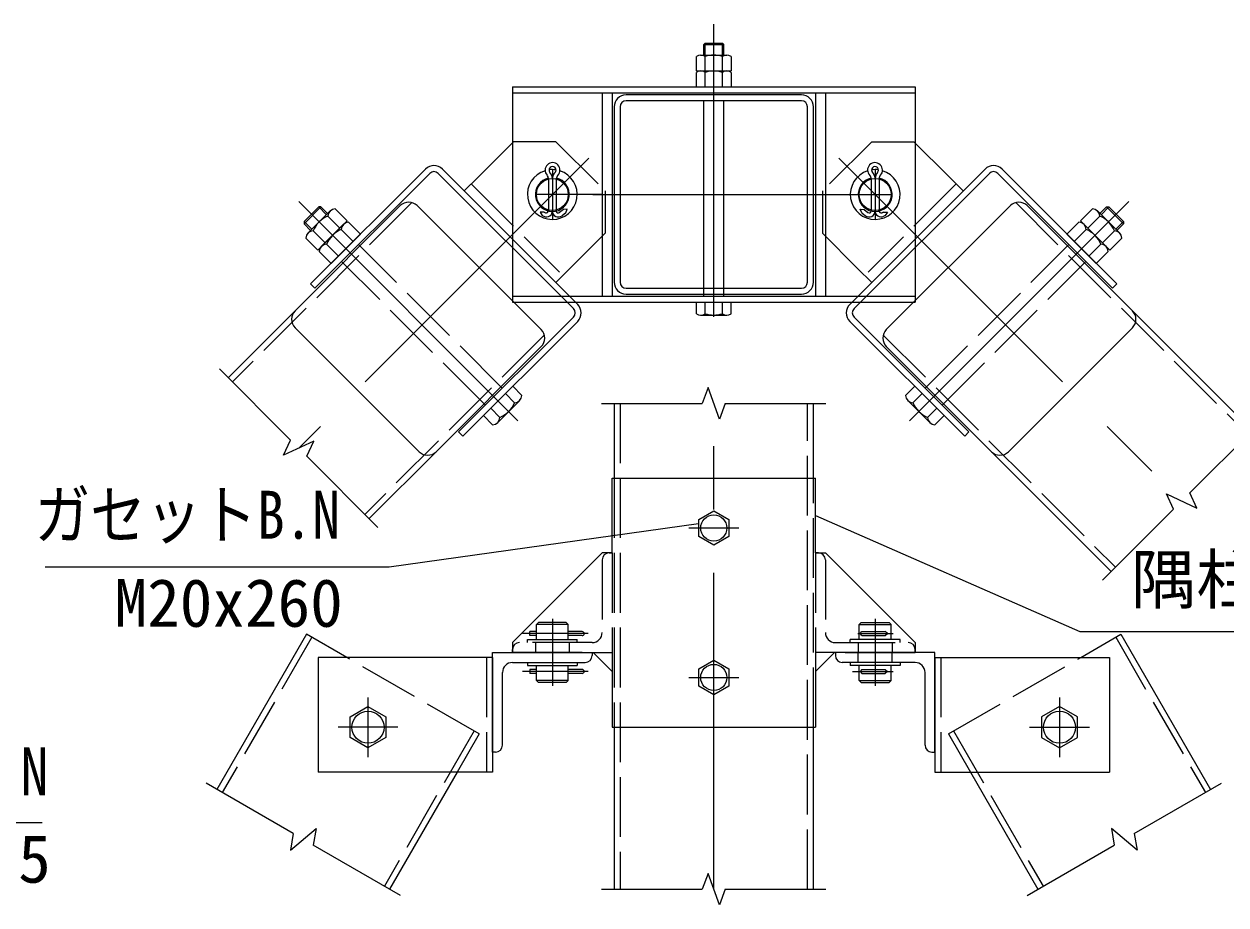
# Model space of a CAD drawing. Units: millimetres, scale not verified. Extents: x -16800 to 16800, y -11880 to 11880.
# Drawn here: x 9535 to 14360, y -2633 to 904 of the extents above; entities that cross this region are included whole.
import ezdxf
from ezdxf.enums import TextEntityAlignment as Align

# ---------------------------------------------------------------- set-up
doc = ezdxf.new("R2010")
doc.units = ezdxf.units.MM
doc.header["$LTSCALE"] = 40
doc.linetypes.add('DASHED', pattern=[7.5, 6, -1.5])
doc.linetypes.add('USER1', pattern=[50.8, 31.75, -6.35, 6.35, -6.35])
for name, color, linetype, lineweight in [('0-1_D-STR1', 1, 'Continuous', 25), ('0-2_D-BMK', 2, 'USER1', 13), ('0-3_D-STR3', 3, 'Continuous', 13), ('0-5_D-STR-DIM', 7, 'Continuous', 13), ('0-6_D-STR-TXT', 7, 'Continuous', 13)]:
    doc.layers.add(name, color=color, linetype=linetype, lineweight=lineweight)
doc.styles.add('ＭＳ ゴシック', font='')
doc.styles.get('ＭＳ ゴシック').set_extended_font_data('MS Gothic')

msp = doc.modelspace()

# ---------------------------------------------------------------- linework, layer by layer
at = {"layer": '0-1_D-STR1'}
for p, q in [((12655.9, 619.33), (11951.9, 619.33)), ((12655.9, 595.33), (11951.9, 595.33)), ((11903.9, 571.33), (11903.9, -132.67)), ((11927.9, 571.33), (11927.9, -132.67)), ((12679.9, -132.67), (12679.9, 571.33)), ((12703.9, -132.67), (12703.9, 571.33)), ((10623.39, -247.5), (11045.53, 174.64)), ((11113.41, 174.64), (11611.21, -323.17)), ((13494.39, 174.64), (12996.59, -323.17)), ((13984.42, -247.5), (13562.28, 174.64)), ((11951.9, -156.67), (12655.9, -156.67)), ((11951.9, -180.67), (12655.9, -180.67)), ((10623.39, -247.5), (10354.83, -516.07)), ((13984.42, -247.5), (14465.11, -728.2)), ((11121.19, -813.19), (10623.39, -315.39)), ((13486.62, -813.19), (13984.42, -315.39)), ((11611.21, -391.05), (11189.07, -813.19)), ((12996.59, -391.05), (13418.73, -813.19)), ((11903.9, -619.41), (11903.9, -919.41)), ((12703.9, -919.41), (12703.9, -619.41)), ((11189.07, -813.19), (10920.51, -1081.75)), ((13418.73, -813.19), (13899.43, -1293.88)), ((10669.49, -1546.21), (10309.69, -2169.41)), ((10830.93, -1639.41), (10669.49, -1546.21)), ((13776.88, -1639.41), (13938.31, -1546.21)), ((13938.31, -1546.21), (14298.12, -2169.41)), ((11903.9, -1919.41), (11903.9, -2569.41)), ((12703.9, -2569.41), (12703.9, -1919.41)), ((11273.86, -2099.41), (11002.51, -2569.41)), ((13333.95, -2099.41), (13605.3, -2569.41))]:
    msp.add_line(p, q, dxfattribs=at)
at = {"layer": '0-1_D-STR1', "linetype": 'DASHED'}
for p, q in [((11091.89, 187.06), (10371.8, -533.04)), ((13515.91, 187.06), (14448.14, -745.17)), ((11623.64, -344.68), (10903.54, -1064.78)), ((12984.17, -344.68), (13916.4, -1276.91)), ((11927.9, -619.41), (11927.9, -2569.41)), ((12679.9, -2569.41), (12679.9, -619.41)), ((11903.9, -919.41), (11903.9, -1919.41)), ((12703.9, -1919.41), (12703.9, -919.41)), ((10690.28, -1558.21), (10330.47, -2181.41)), ((13917.53, -1558.21), (14277.34, -2181.41)), ((11362.31, -1946.21), (10830.93, -1639.41)), ((13245.49, -1946.21), (13776.88, -1639.41)), ((11341.53, -1934.21), (10981.72, -2557.41)), ((11362.31, -1946.21), (11273.86, -2099.41)), ((13245.49, -1946.21), (13333.95, -2099.41)), ((13266.28, -1934.21), (13626.09, -2557.41))]:
    msp.add_line(p, q, dxfattribs=at)
at = {"layer": '0-1_D-STR1'}
for centre, radius, start, end in [((11951.9, 571.33), 48, 90, 180), ((11951.9, 571.33), 24, 90, 180), ((12655.9, 571.33), 48, 0, 90), ((12655.9, 571.33), 24, 0, 90), ((11079.47, 140.7), 48, 45, 135), ((13528.34, 140.7), 48, 45, 135), ((11951.9, -132.67), 48, 180, 270), ((11951.9, -132.67), 24, 180, 270), ((12655.9, -132.67), 24, 270, 0), ((12655.9, -132.67), 48, 270, 0), ((10657.33, -281.45), 48, 135, 225), ((13950.48, -281.45), 48, 315, 45), ((11577.27, -357.11), 48, 315, 45), ((13030.53, -357.11), 48, 135, 225), ((11155.13, -779.25), 48, 225, 315), ((13452.68, -779.25), 48, 225, 315)]:
    msp.add_arc(centre, radius, start, end, dxfattribs=at)
at = {"layer": '0-2_D-BMK'}
for p, q in [((12303.9, -271.57), (12303.9, 903.76)), ((11802.5, 365.93), (10637.67, -798.91)), ((12805.3, 365.93), (14182.27, -1011.04)), ((11655.9, 317.48), (11655.9, 121.18)), ((11655.9, 317.3), (11655.9, 121.35)), ((12951.9, 317.48), (12951.9, 121.18)), ((12951.9, 317.3), (12951.9, 121.35)), ((11855.9, 219.33), (11591.23, 219.33)), ((11818.41, 219.33), (12789.4, 219.33)), ((12751.9, 219.33), (13016.58, 219.33)), ((11517.65, -688.94), (10638.01, 190.7)), ((13090.15, -688.94), (13969.79, 190.7)), ((12303.9, -2569.41), (12303.9, -619.41)), ((12203.9, -1119.41), (12403.9, -1119.41)), ((11655.9, -1484.44), (11655.9, -1752.95)), ((12951.9, -1484.44), (12951.9, -1752.95)), ((11799.73, -1543.41), (11536.38, -1543.41)), ((11655.9, -1540.09), (11655.9, -1659.57)), ((12882.84, -1543.41), (13023.99, -1543.41)), ((11799.73, -1695.41), (11536.38, -1695.41)), ((12203.9, -1719.41), (12403.9, -1719.41)), ((12860.51, -1695.41), (13023.99, -1695.41)), ((10915.9, -1799.41), (10915.9, -2039.41)), ((13691.9, -1799.41), (13691.9, -2039.41)), ((11035.9, -1919.41), (10795.9, -1919.41)), ((13571.9, -1919.41), (13811.9, -1919.41))]:
    msp.add_line(p, q, dxfattribs=at)
at = {"layer": '0-3_D-STR3'}
for p, q in [((12263.9, 821.91), (12269.31, 827.33)), ((12263.9, 779.33), (12263.9, 821.91)), ((12263.9, 821.91), (12343.9, 821.91)), ((12269.31, 827.33), (12338.49, 827.33)), ((12269.31, 779.33), (12269.31, 827.33)), ((12338.49, 779.33), (12338.49, 827.33)), ((12343.9, 821.91), (12338.49, 827.33)), ((12343.9, 779.33), (12343.9, 821.91)), ((12234.7, 715.33), (12234.7, 773.73)), ((12250.98, 779.33), (12355.82, 779.33)), ((12269.3, 715.33), (12269.3, 773.73)), ((12338.5, 715.33), (12338.5, 773.73)), ((12373.1, 773.73), (12373.1, 715.33)), ((12234.7, 715.33), (12373.1, 715.33)), ((12234.7, 651.33), (12234.7, 709.73)), ((12250.98, 715.33), (12355.82, 715.33)), ((12269.3, 651.33), (12269.3, 709.73)), ((12338.5, 651.33), (12338.5, 709.73)), ((12373.1, 709.73), (12373.1, 651.33)), ((11495.9, 651.33), (13111.9, 651.33)), ((11495.9, 651.33), (11495.9, -212.67)), ((11495.9, 627.33), (13111.9, 627.33)), ((11855.9, 627.33), (11855.9, -188.67)), ((11895.9, 627.33), (11895.9, -188.67)), ((12234.7, 651.33), (12373.1, 651.33)), ((12711.9, 627.33), (12711.9, -188.67)), ((12751.9, 627.33), (12751.9, -188.67)), ((13111.9, 651.33), (13111.9, -212.67)), ((12263.9, -188.67), (12263.9, 595.33)), ((12343.9, -188.67), (12343.9, 595.33)), ((11146.79, 321.15), (10685.75, -139.88)), ((11163.76, 304.18), (10702.72, -156.85)), ((11197.7, 304.18), (11740.76, -238.88)), ((11214.67, 321.15), (11757.73, -221.91)), ((11358.92, 290.04), (11302.35, 233.47)), ((13393.14, 321.15), (12850.08, -221.91)), ((13410.11, 304.18), (12867.05, -238.88)), ((13248.89, 290.04), (13305.46, 233.47)), ((13444.05, 304.18), (13905.08, -156.85)), ((13461.02, 321.15), (13922.05, -139.88)), ((10717.93, 169.48), (10659.23, 110.78)), ((10727.12, 169.48), (10659.23, 101.6)), ((10764.08, 153.41), (10673.07, 62.39)), ((10749.04, 138.37), (10717.93, 169.48)), ((10727.12, 169.48), (10717.93, 169.48)), ((10753.63, 142.96), (10727.12, 169.48)), ((10832.26, 114.11), (10784.18, 162.19)), ((11622.92, 148.95), (11628.46, 146.11)), ((11700.11, 158.98), (11684.86, 146.95)), ((11710.02, 146.42), (11694.77, 134.39)), ((12897.79, 146.42), (12913.04, 134.39)), ((12907.7, 158.98), (12922.95, 146.95)), ((12984.88, 148.95), (12979.35, 146.11)), ((13775.54, 114.11), (13823.62, 162.19)), ((13843.72, 153.41), (13934.74, 62.39)), ((13854.17, 142.96), (13880.69, 169.48)), ((13858.76, 138.37), (13889.88, 169.48)), ((13880.69, 169.48), (13948.57, 101.6)), ((13880.69, 169.48), (13889.88, 169.48)), ((13889.88, 169.48), (13948.57, 110.78)), ((10690.35, 79.67), (10659.23, 110.78)), ((10659.23, 110.78), (10659.23, 101.6)), ((10685.75, 75.08), (10659.23, 101.6)), ((10832.26, 114.11), (10714.6, -3.55)), ((10817.82, 99.67), (10726.81, 8.65)), ((10802.85, 84.69), (10754.77, 132.78)), ((10886.01, 60.37), (10837.92, 108.45)), ((11615.63, 134.7), (11621.17, 131.87)), ((12992.17, 134.7), (12986.64, 131.87)), ((13721.8, 60.37), (13769.88, 108.45)), ((13775.54, 114.11), (13893.2, -3.55)), ((13789.98, 99.67), (13881, 8.65)), ((13804.96, 84.69), (13853.04, 132.78)), ((13917.46, 79.67), (13948.57, 110.78)), ((13922.05, 75.08), (13948.57, 101.6)), ((13948.57, 110.78), (13948.57, 101.6)), ((10744.02, 25.86), (10695.93, 73.94)), ((10886.01, 60.37), (10768.34, -57.29)), ((10856.59, 30.95), (10808.51, 79.04)), ((13721.8, 60.37), (13839.46, -57.29)), ((13751.22, 30.95), (13799.3, 79.04)), ((13863.79, 25.86), (13911.87, 73.94)), ((10666.52, 44.53), (10714.6, -3.55)), ((10797.76, -27.88), (10749.67, 20.2)), ((13810.05, -27.88), (13858.13, 20.2)), ((13941.29, 44.53), (13893.2, -3.55)), ((10720.26, -9.21), (10768.34, -57.29)), ((13887.55, -9.21), (13839.46, -57.29)), ((11726.61, -77.66), (11670.05, -134.23)), ((12881.19, -77.66), (12937.76, -134.23)), ((10685.75, -139.88), (10702.72, -156.85)), ((13922.05, -139.88), (13905.08, -156.85)), ((11495.9, -188.67), (13111.9, -188.67)), ((11495.9, -212.67), (13111.9, -212.67)), ((12234.7, -212.67), (12373.1, -212.67)), ((12234.7, -259.07), (12234.7, -212.67)), ((12269.3, -259.07), (12269.3, -212.67)), ((12338.5, -259.07), (12338.5, -212.67)), ((12373.1, -259.07), (12373.1, -212.67)), ((11740.76, -272.82), (11279.72, -733.85)), ((12250.98, -264.67), (12355.82, -264.67)), ((12867.05, -272.82), (13328.08, -733.85)), ((11757.73, -289.79), (11296.69, -750.82)), ((12850.08, -289.79), (13311.11, -750.82)), ((11496.95, -550.57), (11379.28, -668.23)), ((11533.71, -587.34), (11496.95, -550.57)), ((13074.09, -587.34), (13110.86, -550.57)), ((13110.86, -550.57), (13228.52, -668.23)), ((11524.93, -607.44), (11433.92, -698.45)), ((11504.3, -616.76), (11467.53, -579.99)), ((13082.88, -607.44), (13173.89, -698.45)), ((13103.51, -616.76), (13140.28, -579.99)), ((11416.05, -705), (11379.28, -668.23)), ((11445.47, -675.59), (11408.7, -638.82)), ((13162.34, -675.59), (13199.11, -638.82)), ((13191.75, -705), (13228.52, -668.23)), ((11279.72, -733.85), (11296.69, -750.82)), ((13328.08, -733.85), (13311.11, -750.82)), ((11895.9, -1219.41), (11895.9, -919.41)), ((11895.9, -919.41), (12711.9, -919.41)), ((12711.9, -1219.41), (12711.9, -919.41)), ((11495.9, -1579.41), (11855.9, -1219.41)), ((11895.9, -1219.41), (11855.9, -1219.41)), ((11883.9, -1219.41), (11895.9, -1219.41)), ((12711.9, -1219.41), (12751.9, -1219.41)), ((12723.9, -1219.41), (12711.9, -1219.41)), ((13111.9, -1579.41), (12751.9, -1219.41)), ((11591.9, -1535.41), (11565.81, -1535.41)), ((11565.81, -1551.41), (11565.81, -1535.41)), ((11599.9, -1499.41), (11591.9, -1507.41)), ((11719.9, -1507.41), (11711.9, -1499.41)), ((13007.9, -1499.41), (13015.9, -1507.41)), ((11495.9, -1579.41), (11495.9, -1619.41)), ((11555.9, -1579.41), (11555.9, -1567.41)), ((11591.9, -1551.41), (11565.81, -1551.41)), ((11587.9, -1579.41), (11587.9, -1619.41)), ((11723.9, -1579.41), (11723.9, -1619.41)), ((11755.9, -1579.41), (11755.9, -1567.41)), ((12851.9, -1579.41), (12851.9, -1567.41)), ((12883.9, -1579.41), (12883.9, -1619.41)), ((13019.9, -1579.41), (13019.9, -1619.41)), ((13051.9, -1579.41), (13051.9, -1567.41)), ((13111.9, -1579.41), (13111.9, -1619.41)), ((11415.9, -1639.41), (10715.9, -1639.41)), ((10715.9, -1639.41), (10715.9, -2099.41)), ((11415.9, -1639.41), (11415.9, -2099.41)), ((11495.9, -1619.41), (11495.9, -1607.41)), ((11775.9, -1619.41), (11495.9, -1619.41)), ((11895.9, -1695.94), (11819.38, -1619.41)), ((12711.9, -1695.94), (12788.43, -1619.41)), ((12831.9, -1619.41), (13111.9, -1619.41)), ((12883.9, -1659.41), (12883.9, -1619.41)), ((13019.9, -1659.41), (13019.9, -1619.41)), ((13111.9, -1619.41), (13111.9, -1607.41)), ((13191.9, -1639.41), (13891.9, -1639.41)), ((13891.9, -1639.41), (13891.9, -2099.41)), ((11495.9, -1659.41), (11787.9, -1659.41)), ((11555.9, -1659.41), (11555.9, -1671.41)), ((11555.9, -1671.41), (11755.9, -1671.41)), ((11565.81, -1687.41), (11565.81, -1703.41)), ((11591.9, -1687.41), (11565.81, -1687.41)), ((11591.9, -1731.41), (11591.9, -1671.41)), ((11719.9, -1731.41), (11719.9, -1671.41)), ((11775.83, -1687.41), (11719.9, -1687.41)), ((11755.9, -1659.41), (11755.9, -1671.41)), ((13111.9, -1659.41), (12819.9, -1659.41)), ((12851.9, -1659.41), (12851.9, -1671.41)), ((13051.9, -1671.41), (12851.9, -1671.41)), ((12887.9, -1731.41), (12887.9, -1671.41)), ((12897.79, -1687.41), (12992.17, -1687.41)), ((13015.9, -1731.41), (13015.9, -1671.41)), ((13051.9, -1659.41), (13051.9, -1671.41)), ((11455.9, -1991.41), (11455.9, -1699.41)), ((11591.9, -1703.41), (11565.81, -1703.41)), ((11719.9, -1731.41), (11591.9, -1731.41)), ((11711.9, -1739.41), (11719.9, -1731.41)), ((11775.83, -1703.41), (11719.9, -1703.41)), ((12711.9, -1695.94), (12711.9, -1919.41)), ((12895.9, -1739.41), (12887.9, -1731.41)), ((12887.9, -1731.41), (13015.9, -1731.41)), ((12897.79, -1703.41), (12992.17, -1703.41)), ((13007.9, -1739.41), (13015.9, -1731.41)), ((13151.9, -1991.41), (13151.9, -1699.41)), ((11895.9, -1739.41), (11895.9, -1919.41)), ((12895.9, -1739.41), (13007.9, -1739.41)), ((11895.9, -1919.41), (12711.9, -1919.41)), ((11415.9, -2099.41), (10715.9, -2099.41))]:
    msp.add_line(p, q, dxfattribs=at)
at = {"layer": '0-3_D-STR3', "linetype": 'DASHED'}
for p, q in [((11500.34, 431.46), (11358.92, 290.04)), ((11670.05, 431.46), (11500.34, 431.46)), ((12937.76, 431.46), (13107.47, 431.46)), ((13107.47, 431.46), (13248.89, 290.04)), ((11330.63, 261.75), (11684.19, -91.8)), ((11639.9, 283.33), (11639.9, 153.24)), ((11671.9, 281.82), (11671.9, 153.24)), ((13277.17, 261.75), (12923.62, -91.8)), ((12935.9, 281.82), (12935.9, 153.24)), ((12967.9, 283.33), (12967.9, 153.24)), ((11868.03, 63.76), (11726.61, -77.66)), ((12739.77, 63.76), (12881.19, -77.66)), ((11455.08, -558.49), (10878.09, 18.51)), ((13152.72, -558.49), (13729.72, 18.51)), ((11387.2, -626.37), (10810.2, -49.37)), ((13220.6, -626.37), (13797.6, -49.37)), ((11855.9, -1247.41), (11855.9, -1539.41)), ((11895.9, -1219.41), (11895.9, -1739.41)), ((12711.9, -1219.41), (12711.9, -1695.94)), ((12751.9, -1247.41), (12751.9, -1539.41)), ((11591.9, -1567.41), (11591.9, -1507.41)), ((11719.9, -1507.41), (11591.9, -1507.41)), ((11711.9, -1499.41), (11599.9, -1499.41)), ((11719.9, -1567.41), (11719.9, -1507.41)), ((11775.83, -1535.41), (11719.9, -1535.41)), ((12887.9, -1507.41), (12895.9, -1499.41)), ((12887.9, -1507.41), (13015.9, -1507.41)), ((12887.9, -1567.41), (12887.9, -1507.41)), ((12892.07, -1543.41), (12897.79, -1535.41)), ((12897.79, -1551.41), (12892.07, -1543.41)), ((12895.9, -1499.41), (13007.9, -1499.41)), ((12897.79, -1535.41), (12992.17, -1535.41)), ((13015.9, -1567.41), (13015.9, -1507.41)), ((11815.9, -1579.41), (11523.9, -1579.41)), ((11555.9, -1567.41), (11755.9, -1567.41)), ((11775.83, -1551.41), (11719.9, -1551.41)), ((12791.9, -1579.41), (13083.9, -1579.41)), ((13051.9, -1567.41), (12851.9, -1567.41)), ((12897.79, -1551.41), (12992.17, -1551.41)), ((11391.9, -1639.41), (11391.9, -2099.41)), ((11775.9, -1619.41), (11895.9, -1619.41)), ((12831.9, -1619.41), (12711.9, -1619.41)), ((13215.9, -1639.41), (13215.9, -2099.41))]:
    msp.add_line(p, q, dxfattribs=at)
for points in [[(11670.05, 431.46), (11868.03, 233.47), (11868.03, 63.76)], [(12937.76, 431.46), (12739.77, 233.47), (12739.77, 63.76)], [(12992.17, -1551.41), (13000.63, -1543.41), (12992.17, -1535.41)]]:
    msp.add_lwpolyline(points, dxfattribs=at)
at = {"layer": '0-3_D-STR3'}
for points in [[(11622.92, 148.95), (11607.17, 148.02), (11615.63, 134.7)], [(11710.02, 146.42), (11715.74, 161.12), (11700.11, 158.98)], [(12897.79, 146.42), (12892.07, 161.12), (12907.7, 158.98)], [(12984.88, 148.95), (13000.63, 148.02), (12992.17, 134.7)], [(11427.9, -2019.41), (11415.9, -2019.41), (11415.9, -1619.41), (11815.9, -1619.41), (11815.9, -1631.41)], [(13179.9, -2019.41), (13191.9, -2019.41), (13191.9, -1619.41), (12791.9, -1619.41), (12791.9, -1631.41)], [(13191.9, -1639.41), (13191.9, -2099.41), (13891.9, -2099.41)], [(12897.79, -1687.41), (12892.07, -1695.41), (12897.79, -1703.41)], [(12992.17, -1687.41), (13000.63, -1695.41), (12992.17, -1703.41)], [(11711.9, -1739.41), (11599.9, -1739.41), (11591.9, -1731.41)]]:
    msp.add_lwpolyline(points, dxfattribs=at)
for points in [[(12243.97, -1084.81), (12303.9, -1050.21), (12363.83, -1084.81), (12363.83, -1154.01), (12303.9, -1188.61), (12243.97, -1154.01)], [(12243.97, -1684.81), (12303.9, -1650.21), (12363.83, -1684.81), (12363.83, -1754.01), (12303.9, -1788.61), (12243.97, -1754.01)], [(10987.96, -1961.01), (10915.9, -2002.61), (10843.85, -1961.01), (10843.85, -1877.81), (10915.9, -1836.21), (10987.96, -1877.81)], [(13619.85, -1961.01), (13691.9, -2002.61), (13763.96, -1961.01), (13763.96, -1877.81), (13691.9, -1836.21), (13619.85, -1877.81)]]:
    msp.add_lwpolyline(points, close=True, dxfattribs=at)
for centre, radius in [((11655.9, 219.33), 64), ((12951.9, 219.33), 64), ((12303.9, -1119.41), 52.42), ((12303.9, -1719.41), 52.42), ((10915.9, -1919.41), 64.36), ((13691.9, -1919.41), 64.36)]:
    msp.add_circle(centre, radius, dxfattribs=at)
for centre, radius, start, end in [((12252, 749.9), 29.45, 54.01973, 125.98027), ((12303.9, 669.64), 109.69, 71.61284, 108.38716), ((12355.8, 749.8), 29.52, 54.12648, 125.87352), ((12252, 685.9), 29.45, 54.01973, 125.98027), ((12303.9, 605.64), 109.69, 71.61284, 108.38716), ((12355.8, 685.8), 29.52, 54.12648, 125.87352), ((11656.63, 317.26), 30, 314.87187, 222.73702), ((12951.18, 317.26), 30, 317.26298, 225.12813), ((11180.73, 287.21), 48, 45, 135), ((11180.73, 287.21), 24, 45, 135), ((11655.9, 219.33), 100, 106.9711, 72.18197), ((11619.9, 283.33), 20, 0, 42.73702), ((11656.63, 317.26), 14, 314.87187, 222.73702), ((11655.9, 219.33), 100, 81.55313, 97.59994), ((11619.9, 283.33), 36, 0, 42.73702), ((11691.9, 281.82), 20, 134.87187, 180), ((12951.9, 219.33), 100, 107.81803, 73.0289), ((12915.9, 281.82), 20, 0, 45.12813), ((12951.18, 317.26), 14, 317.26298, 225.12813), ((12951.9, 219.33), 100, 82.40006, 98.44687), ((12987.9, 283.33), 36, 137.26298, 180), ((12987.9, 283.33), 20, 137.26298, 180), ((13427.08, 287.21), 48, 45, 135), ((13427.08, 287.21), 24, 45, 135), ((11655.9, 219.33), 68, 103.70163, 76.12067), ((12951.9, 219.33), 68, 103.87933, 76.29837), ((10785.76, 131.2), 31.03, 92.91412, 177.08588), ((11632.1, 153.24), 24, 242.89351, 7.37467), ((11632.1, 153.24), 8, 242.89351, 12.79103), ((11679.9, 153.24), 24, 180, 308.26427), ((11679.9, 153.24), 8, 180, 308.26427), ((12927.9, 153.24), 24, 231.73573, 0), ((12927.9, 153.24), 8, 231.73573, 0), ((12975.7, 153.24), 24, 172.62533, 297.10649), ((12975.7, 153.24), 8, 167.20897, 297.10649), ((13822.05, 131.2), 31.03, 2.91412, 87.08588), ((10799, 29.71), 112.16, 113.22895, 156.77105), ((10839.5, 77.46), 31.03, 92.91412, 177.08588), ((13768.31, 77.46), 31.03, 2.91412, 87.08588), ((13808.8, 29.71), 112.16, 23.22895, 66.77105), ((10696.97, 43.5), 30.46, 91.94085, 178.05915), ((10852.74, -24.03), 112.16, 113.22895, 156.77105), ((13755.06, -24.03), 112.16, 23.22895, 66.77105), ((13910.84, 43.5), 30.46, 1.94085, 88.05915), ((10750.71, -10.24), 30.46, 91.94085, 178.05915), ((13857.1, -10.24), 30.46, 1.94085, 88.05915), ((11723.79, -255.85), 24, 315, 45), ((11723.79, -255.85), 48, 315, 45), ((12884.02, -255.85), 48, 135, 225), ((12884.02, -255.85), 24, 135, 225), ((12252, -235.25), 29.45, 234.01973, 305.98027), ((12303.9, -154.98), 109.69, 251.61284, 288.38716), ((12355.8, -235.15), 29.52, 234.12648, 305.87352), ((11401.23, -572.52), 112.16, 293.22895, 336.77105), ((11502.72, -585.76), 31.03, 272.91412, 357.08588), ((13105.08, -585.76), 31.03, 182.91412, 267.08588), ((13206.57, -572.52), 112.16, 203.22895, 246.77105), ((11415.02, -674.56), 30.46, 271.94085, 358.05915), ((13192.79, -674.56), 30.46, 181.94085, 268.05915), ((11883.9, -1247.41), 28, 90, 180), ((12723.9, -1247.41), 28, 0, 90), ((11775.83, -1543.41), 8, 270, 90), ((11815.9, -1539.41), 40, 270, 0), ((12791.9, -1539.41), 40, 180, 270), ((11523.9, -1607.41), 28, 90, 180), ((13083.9, -1607.41), 28, 0, 90), ((11787.9, -1631.41), 28, 270, 0), ((12819.9, -1631.41), 28, 180, 270), ((11495.9, -1699.41), 40, 90, 180), ((11775.83, -1695.41), 8, 270, 90), ((13111.9, -1699.41), 40, 0, 90), ((11427.9, -1991.41), 28, 270, 0), ((13179.9, -1991.41), 28, 180, 270)]:
    msp.add_arc(centre, radius, start, end, dxfattribs=at)
at = {"layer": '0-3_D-STR3', "linetype": 'DASHED'}
for centre, start, end in [((11691.9, 281.82), 134.87187, 180), ((12915.9, 281.82), 0, 45.12813)]:
    msp.add_arc(centre, 36, start, end, dxfattribs=at)
at = {"layer": '0-5_D-STR-DIM'}
for p, q in [((10319.47, -480.71), (10605.02, -766.26)), ((12280.82, -555.98), (12257.73, -619.41)), ((12326.99, -682.84), (12280.82, -555.98)), ((11853.9, -619.41), (12257.73, -619.41)), ((12350.08, -619.41), (12326.99, -682.84)), ((12350.08, -619.41), (12753.9, -619.41)), ((14500.47, -692.84), (14214.92, -978.39)), ((10576.49, -827.43), (10605.02, -766.26)), ((10698.85, -770.38), (10576.49, -827.43)), ((10670.32, -831.56), (10698.85, -770.38)), ((10670.32, -831.56), (10955.87, -1117.11)), ((14121.09, -982.51), (14243.44, -1039.57)), ((14149.62, -1043.69), (14121.09, -982.51)), ((14243.44, -1039.57), (14214.92, -978.39)), ((14149.62, -1043.69), (13864.07, -1329.24)), ((10616.11, -2346.33), (10266.38, -2144.41)), ((13991.7, -2346.33), (14341.42, -2144.41)), ((10604.39, -2412.8), (10707.8, -2326.03)), ((10616.11, -2346.33), (10604.39, -2412.8)), ((10707.8, -2326.03), (10696.08, -2392.5)), ((13900, -2326.03), (13911.72, -2392.5)), ((14003.42, -2412.8), (13900, -2326.03)), ((13991.7, -2346.33), (14003.42, -2412.8)), ((11045.81, -2594.41), (10696.08, -2392.5)), ((13562, -2594.41), (13911.72, -2392.5)), ((12280.82, -2505.98), (12257.73, -2569.41)), ((12326.99, -2632.84), (12280.82, -2505.98)), ((11853.9, -2569.41), (12257.73, -2569.41)), ((12350.08, -2569.41), (12326.99, -2632.84)), ((12350.08, -2569.41), (12753.9, -2569.41))]:
    msp.add_line(p, q, dxfattribs=at)
at = {"layer": '0-6_D-STR-TXT'}
for points in [[(9620.31, -1275.12), (11000.66, -1275.12), (12241.99, -1101.43)], [(15522.59, -1536.75), (13774.73, -1536.75), (12713.73, -1070.22)], [(9608.52, -2302.54), (7542.89, -2302.54), (7278.03, -1483.72)]]:
    msp.add_lwpolyline(points, dxfattribs=at)

# ---------------------------------------------------------------- texts
at = {"layer": '0-6_D-STR-TXT', "style": 'ＭＳ ゴシック', "width": 0.85}
for s, p in [('ガセットB.N', (9577.72, -1220.21)), ('エンドサポートB.N', (7737.45, -2250.68))]:
    msp.add_text(s, height=192.4, dxfattribs=at).set_placement(p, align=Align.BOTTOM_LEFT)
at = {"layer": '0-6_D-STR-TXT', "style": 'ＭＳ ゴシック'}
for s, p in [('隅柱自在金具', (13978.42, -1479.81)), ('M20x260', (9898.55, -1573.76)), ('M24x265', (8726.5, -2601.18))]:
    msp.add_text(s, height=192.4, dxfattribs=at).set_placement(p, align=Align.BOTTOM_LEFT)

doc.saveas('drawing.dxf')
